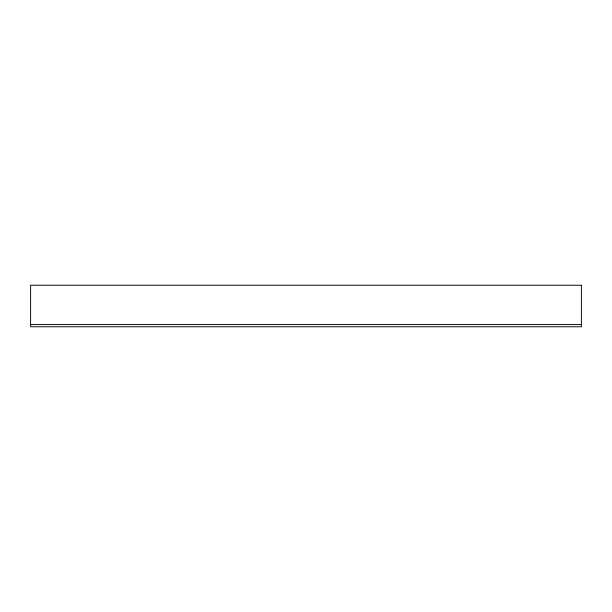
<?xml version="1.0" encoding="UTF-8"?>
<svg xmlns="http://www.w3.org/2000/svg" width="612" height="612" viewBox="0 0 612 612"><rect width="100%" height="100%" fill="white"/><g stroke="black" fill="none" stroke-linecap="round" stroke-linejoin="round"><path stroke-width="0.92" d="M30.6 324.559L581.4 324.559M581.4 285.238L30.6 285.238L30.6 326.762L581.4 326.762L581.4 285.238"/></g></svg>
